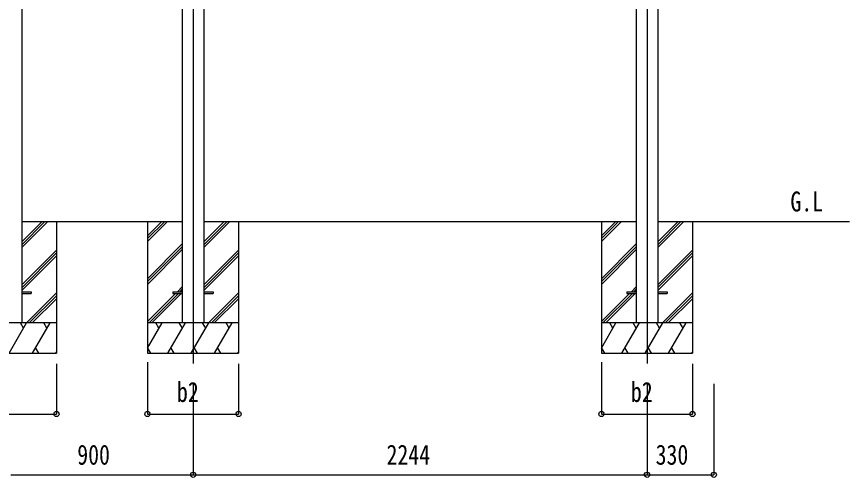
# Model space of a CAD drawing. Units: millimetres, scale not verified. Extents: x -12615 to 12615, y -8910 to 8910.
# Drawn here: x -2229 to 1887, y -5478 to -3202 of the extents above; entities that cross this region are included whole.
import ezdxf
from ezdxf.enums import TextEntityAlignment as Align

# ---------------------------------------------------------------- set-up
doc = ezdxf.new("R2010")
doc.units = ezdxf.units.MM
doc.header["$LTSCALE"] = 40
for name, color, linetype in [('0-2_USER1', 3, 'Continuous'), ('0-4_YKK_12', 2, 'Continuous'), ('0-5_YKK_13', 4, 'Continuous'), ('0-6_YKK_A1', 4, 'Continuous'), ('0-7_YKK_D', 6, 'Continuous')]:
    doc.layers.add(name, color=color, linetype=linetype)
doc.styles.add('ＭＳ ゴシック', font='')
doc.styles.get('ＭＳ ゴシック').set_extended_font_data('MS Gothic')

msp = doc.modelspace()

# ---------------------------------------------------------------- linework, layer by layer
at = {"layer": '0-4_YKK_12'}
for p, q in [((-1356.94, -1919.34), (-1356.94, -4915)), ((887.06, -1919.34), (887.06, -4915))]:
    msp.add_line(p, q, dxfattribs=at)
at = {"layer": '0-5_YKK_13'}
for p, q in [((-2203.94, -4560.5), (-2156.94, -4560.5)), ((-2156.94, -4560.5), (-2156.94, -4569.5)), ((-1456.94, -4560.5), (-1456.94, -4569.5)), ((-1456.94, -4560.5), (-1409.94, -4560.5)), ((-1303.94, -4560.5), (-1256.94, -4560.5)), ((-1256.94, -4560.5), (-1256.94, -4569.5)), ((787.06, -4560.5), (787.06, -4569.5)), ((787.06, -4560.5), (834.06, -4560.5)), ((940.06, -4560.5), (987.06, -4560.5)), ((987.06, -4560.5), (987.06, -4569.5)), ((-2203.94, -4569.5), (-2156.94, -4569.5)), ((-1456.94, -4569.5), (-1409.94, -4569.5)), ((-1303.94, -4569.5), (-1256.94, -4569.5)), ((787.06, -4569.5), (834.06, -4569.5)), ((940.06, -4569.5), (987.06, -4569.5))]:
    msp.add_line(p, q, dxfattribs=at)
at = {"layer": '0-6_YKK_A1'}
for p, q in [((-2203.94, -2155.34), (-2203.94, -4715)), ((-1409.94, -2155.34), (-1409.94, -4715)), ((-1303.94, -2155.34), (-1303.94, -4715)), ((834.06, -2155.34), (834.06, -4715)), ((940.06, -2155.34), (940.06, -4715)), ((-2203.94, -4342.63), (-2076.31, -4215)), ((-2203.94, -4328.49), (-2090.45, -4215)), ((-2203.94, -4314.35), (-2104.59, -4215)), ((-1409.94, -4215), (-2203.94, -4215)), ((-2032.14, -4215), (-2032.14, -4865)), ((-1582.14, -4284.18), (-1512.96, -4215)), ((-1582.14, -4298.32), (-1498.82, -4215)), ((-1582.14, -4312.46), (-1484.68, -4215)), ((-1303.94, -4342.63), (-1176.31, -4215)), ((-1303.94, -4328.49), (-1190.45, -4215)), ((-1303.94, -4314.35), (-1204.59, -4215)), ((834.06, -4215), (-1303.94, -4215)), ((-1132.14, -4215), (-1132.14, -4865)), ((661.66, -4284.18), (730.84, -4215)), ((661.66, -4298.32), (744.98, -4215)), ((661.66, -4312.46), (759.12, -4215)), ((1887.27, -4215), (940.06, -4215)), ((940.06, -4342.43), (1067.49, -4215)), ((940.06, -4328.29), (1053.35, -4215)), ((940.06, -4314.15), (1039.21, -4215)), ((1111.86, -4215), (1111.86, -4865)), ((-2203.94, -4526.48), (-2032.14, -4354.68)), ((-1582.14, -4496.31), (-1409.94, -4324.11)), ((-1582.14, -4510.45), (-1409.94, -4338.25)), ((-1582.14, -4524.59), (-1409.94, -4352.4)), ((-1303.94, -4526.48), (-1132.14, -4354.68)), ((661.66, -4496.31), (833.86, -4324.11)), ((661.66, -4510.45), (833.86, -4338.25)), ((661.66, -4524.59), (833.86, -4352.4)), ((940.06, -4526.28), (1111.66, -4354.68)), ((-2203.94, -4540.62), (-2032.14, -4368.82)), ((-2203.94, -4554.76), (-2032.14, -4382.96)), ((-1303.94, -4540.62), (-1132.14, -4368.82)), ((-1303.94, -4554.76), (-1132.14, -4382.96)), ((940.06, -4540.42), (1111.66, -4368.82)), ((940.06, -4554.56), (1111.66, -4382.96)), ((-2180.33, -4715), (-2032.14, -4566.81)), ((-1434.2, -4560.5), (-1409.94, -4536.24)), ((-1420.06, -4560.5), (-1409.94, -4550.38)), ((-1280.33, -4715), (-1132.14, -4566.81)), ((809.6, -4560.5), (833.86, -4536.24)), ((823.74, -4560.5), (833.86, -4550.38)), ((963.47, -4715), (1111.66, -4566.81)), ((-2166.19, -4715), (-2032.14, -4580.95)), ((-2152.05, -4715), (-2032.14, -4595.09)), ((-1582.14, -4708.44), (-1443.2, -4569.5)), ((-1574.56, -4715), (-1429.06, -4569.5)), ((-1560.41, -4715), (-1414.91, -4569.5)), ((-1266.19, -4715), (-1132.14, -4580.95)), ((-1252.05, -4715), (-1132.14, -4595.09)), ((661.66, -4708.44), (800.6, -4569.5)), ((669.24, -4715), (814.74, -4569.5)), ((683.39, -4715), (828.89, -4569.5)), ((977.61, -4715), (1111.66, -4580.95)), ((991.75, -4715), (1111.66, -4595.09)), ((-2032.14, -4715), (-2482.14, -4715)), ((-2265.98, -4865), (-2179.38, -4715)), ((-2194.38, -4740.98), (-2209.38, -4715)), ((-2150.51, -4865), (-2063.91, -4715)), ((-2078.91, -4740.98), (-2093.91, -4715)), ((-1132.14, -4715), (-1582.14, -4715)), ((-1582.14, -4839.39), (-1510.32, -4715)), ((-1525.32, -4740.98), (-1540.32, -4715)), ((-1481.45, -4865), (-1394.85, -4715)), ((-1409.85, -4740.98), (-1424.85, -4715)), ((-1365.98, -4865), (-1279.38, -4715)), ((-1294.38, -4740.98), (-1309.38, -4715)), ((-1250.51, -4865), (-1163.91, -4715)), ((-1178.91, -4740.98), (-1193.91, -4715)), ((1111.86, -4715), (661.86, -4715)), ((661.86, -4839.39), (733.68, -4715)), ((718.68, -4740.98), (703.68, -4715)), ((762.55, -4865), (849.15, -4715)), ((834.15, -4740.98), (819.15, -4715)), ((878.02, -4865), (964.62, -4715)), ((949.62, -4740.98), (934.62, -4715)), ((993.49, -4865), (1080.09, -4715)), ((1065.09, -4740.98), (1050.09, -4715)), ((-2135.51, -4839.02), (-2120.52, -4865)), ((-1581.93, -4839.02), (-1566.93, -4865)), ((-1466.45, -4839.02), (-1451.45, -4865)), ((-1350.98, -4839.02), (-1335.99, -4865)), ((-1235.51, -4839.02), (-1220.52, -4865)), ((662.07, -4839.02), (677.07, -4865)), ((777.55, -4839.02), (792.55, -4865)), ((893.02, -4839.02), (908.01, -4865)), ((1008.49, -4839.02), (1023.48, -4865)), ((-2035.04, -4865), (-2032.14, -4859.97)), ((-1135.04, -4865), (-1132.14, -4859.97)), ((1108.96, -4865), (1111.86, -4859.97))]:
    msp.add_line(p, q, dxfattribs=at)
for points in [[(-2482.14, -4215), (-2482.14, -4865), (-2032.14, -4865)], [(-1582.14, -4215), (-1582.14, -4865), (-1132.14, -4865)], [(661.86, -4215), (661.86, -4865), (1111.86, -4865)]]:
    msp.add_lwpolyline(points, dxfattribs=at)
at = {"layer": '0-7_YKK_D'}
for p, q in [((-2032.14, -4916.41), (-2032.14, -5166)), ((-1582.14, -4909.12), (-1582.14, -5166)), ((-1132.14, -4916.41), (-1132.14, -5166)), ((661.86, -4909.12), (661.86, -5166)), ((1111.86, -4916.41), (1111.86, -5166)), ((-1356.94, -5015), (-1356.94, -5466)), ((-1356.94, -5016), (-1356.94, -5466)), ((887.06, -5015), (887.06, -5466)), ((887.06, -5015), (887.06, -5466)), ((1217.06, -5015), (1217.06, -5466)), ((-2482.14, -5165), (-2032.14, -5165)), ((-1582.14, -5165), (-1132.14, -5165)), ((661.86, -5165), (1111.86, -5165)), ((-2256.94, -5465), (-1356.94, -5465)), ((-1356.94, -5465), (887.06, -5465)), ((887.06, -5465), (1217.06, -5465))]:
    msp.add_line(p, q, dxfattribs=at)
for centre in [(-2032.14, -5165), (-1582.14, -5165), (-1132.14, -5165), (661.86, -5165), (1111.86, -5165), (-1356.94, -5465), (-1356.94, -5465), (887.06, -5465), (887.06, -5465), (1217.06, -5465)]:
    msp.add_circle(centre, 12.75, dxfattribs=at)

# ---------------------------------------------------------------- texts
at = {"layer": '0-2_USER1', "style": 'ＭＳ ゴシック', "width": 0.8}
msp.add_text('G.L', height=98.97, dxfattribs=at).set_placement((1595.93, -4193.91), align=Align.BOTTOM_LEFT)
at = {"layer": '0-7_YKK_D', "style": 'ＭＳ ゴシック', "width": 0.8}
for s, p in [('b2', (-1436.34, -5135)), ('b2', (807.66, -5135)), ('900', (-1929.34, -5445)), ('2244', (-400.54, -5445)), ('330', (929.66, -5445))]:
    msp.add_text(s, height=98.97, dxfattribs=at).set_placement(p, align=Align.BOTTOM_LEFT)

doc.saveas('drawing.dxf')
